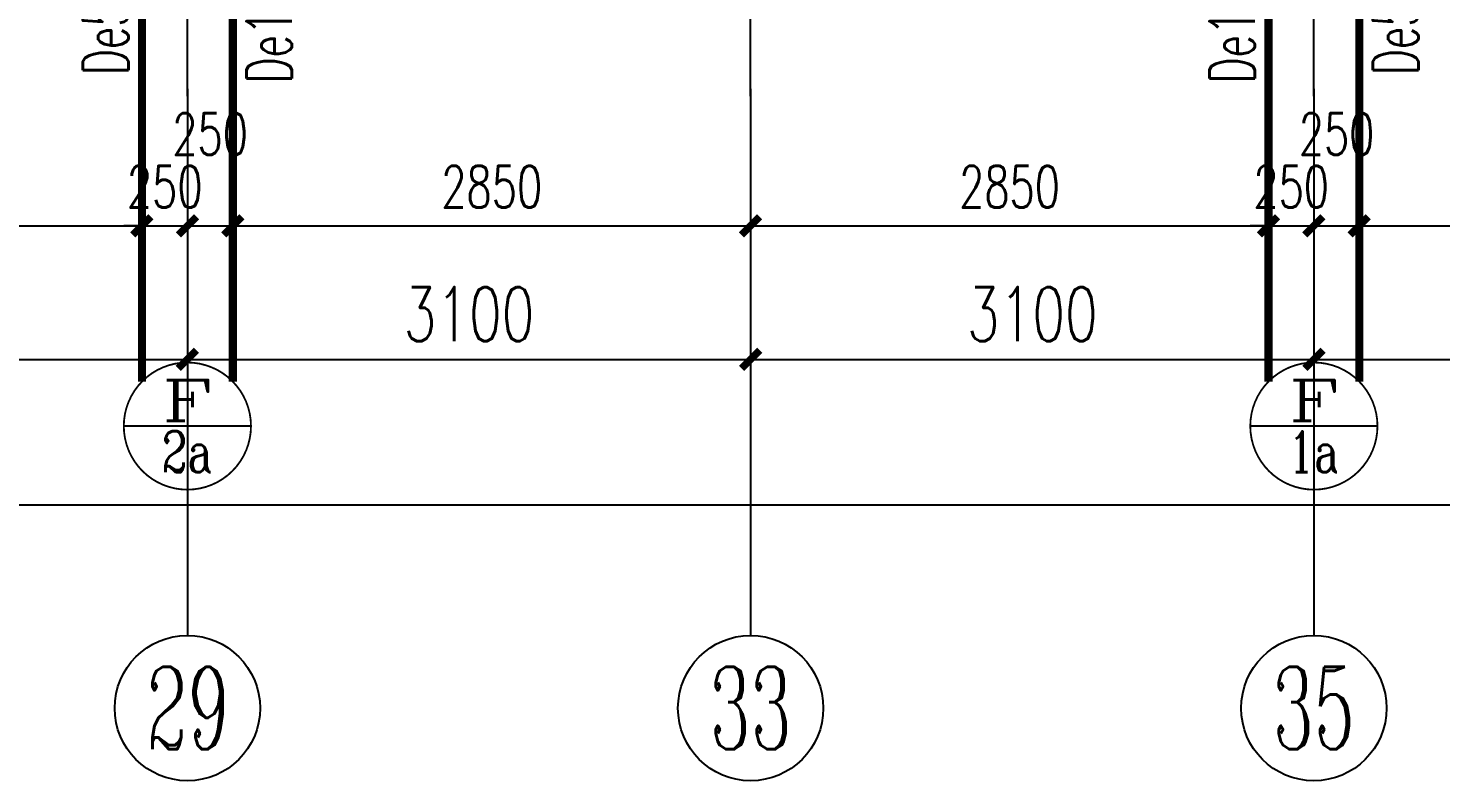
# Model space of a CAD drawing. Extents: x -287580 to -53108, y -522338 to -82629.
# Drawn here: x -215285 to -207511, y -351192 to -347049 of the extents above; entities that cross this region are included whole.
import ezdxf
from ezdxf.enums import TextEntityAlignment as Align

# ---------------------------------------------------------------- set-up
doc = ezdxf.new("R2010")
doc.units = 0
doc.header["$LTSCALE"] = 1000
doc.header["$MEASUREMENT"] = 0
doc.linetypes.add('DASH', pattern=[0.35, 0.25, -0.1])
doc.linetypes.add('DOTE', pattern=[2.42, 2, -0.2, 0.02, -0.2])
for name, color, linetype in [('AXIS', 3, 'Continuous'), ('AXIS_TEXT', 7, 'Continuous'), ('DOTE', 99, 'Continuous'), ('PIPE-废水', 31, 'Continuous'), ('TEXT_废水', 4, 'Continuous'), ('TWT_DIM', 3, 'Continuous'), ('TWT_IDEN', 3, 'Continuous'), ('TWT_TEXT', 7, 'Continuous')]:
    doc.layers.add(name, color=color, linetype=linetype)
doc.styles.add('_TCH_AXIS', font='COMPLEX', dxfattribs={"bigfont": 'GBCBIG'})
doc.styles.add('_TCH_DIM_T3', font='SIMPLEX', dxfattribs={"width": 0.705882, "bigfont": 'GBCBIG'})
doc.styles.add('_TWT_CIRCLE', font='COMPLEX', dxfattribs={"width": 1.1, "height": 3, "bigfont": 'HZTXT'})
doc.styles.add('_TWT_PIPEDN', font='SIMPLEX', dxfattribs={"width": 0.8, "height": 2.5, "bigfont": 'HZTXT'})
doc.styles.add('COMPLEX', font='COMPLEX')
doc.dimstyles.new('_TCH_ARCH&&100', dxfattribs={"dimtxt": 297.5, "dimasz": 100, "dimexe": 250, "dimexo": 300, "dimgap": 100, "dimtad": 1, "dimdec": 0, "dimzin": 0, "dimdsep": 46, "dimtxsty": '_TCH_DIM_T3', "dimblk": 'ARCHTICK', "dimcen": 0.09, "dimclrt": 7, "dimazin": 2, "dimtfac": 1, "dimtdec": 0, "dimtix": 1, "dimtmove": 2, "dimatfit": 3, "dimfxl": 0, "dimtolj": 1, "dimtzin": 0, "dimarcsym": 0})
doc.dimstyles.new('_TWT_ARCH&&100', dxfattribs={"dimtxt": 229.5, "dimasz": 100, "dimexe": 250, "dimexo": 300, "dimgap": 100, "dimtad": 1, "dimdec": 0, "dimzin": 0, "dimdsep": 46, "dimtxsty": '_TCH_DIM_T3', "dimblk": 'ARCHTICK', "dimcen": 0.09, "dimclrd": 4, "dimclre": 4, "dimclrt": 4, "dimazin": 2, "dimtfac": 1, "dimtdec": 0, "dimtix": 1, "dimtmove": 2, "dimatfit": 3, "dimfxl": 0, "dimtolj": 1, "dimtzin": 0, "dimarcsym": 0})

# ---------------------------------------------------------------- blocks, each defined once
blk = doc.blocks.new('_ArchTick')
at = {"color": 0, "linetype": 'ByBlock', "const_width": 0.4}
blk.add_lwpolyline([(-0.5, -0.5), (0.5, 0.5)], dxfattribs=at)
blk = doc.blocks.new('*D639')
at = {"layer": 'AXIS', "color": 0, "lineweight": -2}
for p, q in [((-218908.8, -347382), (-218908.8, -349121.7)), ((-214408.8, -347382), (-214408.8, -349121.7)), ((-218908.8, -348871.7), (-214408.8, -348871.7))]:
    blk.add_line(p, q, dxfattribs=at)
at = {"layer": 'Defpoints', "color": 0}
for p in [(-218908.8, -347082), (-214408.8, -347082), (-214408.8, -348871.7)]:
    blk.add_point(p, dxfattribs=at)
at = {"layer": 'AXIS', "color": 0, "lineweight": -2, "xscale": 100, "yscale": 100, "zscale": 100, "rotation": 180}
blk.add_blockref('_ArchTick', (-218908.8, -348871.7), dxfattribs=at)
at = {"layer": 'AXIS', "color": 0, "lineweight": -2, "xscale": 100, "yscale": 100, "zscale": 100}
blk.add_blockref('_ArchTick', (-214408.8, -348871.7), dxfattribs=at)
at = {"layer": 'AXIS', "color": 7, "insert": (-216658.8, -348622.9), "char_height": 297.5, "attachment_point": 5, "style": '_TCH_DIM_T3'}
blk.add_mtext('\\A1;4500', dxfattribs=at)
blk = doc.blocks.new('*D640')
at = {"layer": 'AXIS', "color": 0, "lineweight": -2}
for p, q in [((-214408.8, -347382), (-214408.8, -349121.7)), ((-211308.8, -347382), (-211308.8, -349121.7)), ((-214408.8, -348871.7), (-211308.8, -348871.7))]:
    blk.add_line(p, q, dxfattribs=at)
at = {"layer": 'Defpoints', "color": 0}
for p in [(-214408.8, -347082), (-211308.8, -347082), (-211308.8, -348871.7)]:
    blk.add_point(p, dxfattribs=at)
at = {"layer": 'AXIS', "color": 0, "lineweight": -2, "xscale": 100, "yscale": 100, "zscale": 100, "rotation": 180}
blk.add_blockref('_ArchTick', (-214408.8, -348871.7), dxfattribs=at)
at = {"layer": 'AXIS', "color": 0, "lineweight": -2, "xscale": 100, "yscale": 100, "zscale": 100}
blk.add_blockref('_ArchTick', (-211308.8, -348871.7), dxfattribs=at)
at = {"layer": 'AXIS', "color": 7, "insert": (-212858.8, -348622.9), "char_height": 297.5, "attachment_point": 5, "style": '_TCH_DIM_T3'}
blk.add_mtext('\\A1;3100', dxfattribs=at)
blk = doc.blocks.new('*D641')
at = {"layer": 'AXIS', "color": 0, "lineweight": -2}
for p, q in [((-211308.8, -347382), (-211308.8, -349121.7)), ((-208208.8, -347382), (-208208.8, -349121.7)), ((-211308.8, -348871.7), (-208208.8, -348871.7))]:
    blk.add_line(p, q, dxfattribs=at)
at = {"layer": 'Defpoints', "color": 0}
for p in [(-211308.8, -347082), (-208208.8, -347082), (-208208.8, -348871.7)]:
    blk.add_point(p, dxfattribs=at)
at = {"layer": 'AXIS', "color": 0, "lineweight": -2, "xscale": 100, "yscale": 100, "zscale": 100, "rotation": 180}
blk.add_blockref('_ArchTick', (-211308.8, -348871.7), dxfattribs=at)
at = {"layer": 'AXIS', "color": 0, "lineweight": -2, "xscale": 100, "yscale": 100, "zscale": 100}
blk.add_blockref('_ArchTick', (-208208.8, -348871.7), dxfattribs=at)
at = {"layer": 'AXIS', "color": 7, "insert": (-209758.8, -348622.9), "char_height": 297.5, "attachment_point": 5, "style": '_TCH_DIM_T3'}
blk.add_mtext('\\A1;3100', dxfattribs=at)
blk = doc.blocks.new('*D642')
at = {"layer": 'AXIS', "color": 0, "lineweight": -2}
for p, q in [((-208208.8, -347382), (-208208.8, -349121.7)), ((-203708.8, -347382), (-203708.8, -349121.7)), ((-208208.8, -348871.7), (-203708.8, -348871.7))]:
    blk.add_line(p, q, dxfattribs=at)
at = {"layer": 'Defpoints', "color": 0}
for p in [(-208208.8, -347082), (-203708.8, -347082), (-203708.8, -348871.7)]:
    blk.add_point(p, dxfattribs=at)
at = {"layer": 'AXIS', "color": 0, "lineweight": -2, "xscale": 100, "yscale": 100, "zscale": 100, "rotation": 180}
blk.add_blockref('_ArchTick', (-208208.8, -348871.7), dxfattribs=at)
at = {"layer": 'AXIS', "color": 0, "lineweight": -2, "xscale": 100, "yscale": 100, "zscale": 100}
blk.add_blockref('_ArchTick', (-203708.8, -348871.7), dxfattribs=at)
at = {"layer": 'AXIS', "color": 7, "insert": (-205958.8, -348622.9), "char_height": 297.5, "attachment_point": 5, "style": '_TCH_DIM_T3'}
blk.add_mtext('\\A1;4500', dxfattribs=at)
blk = doc.blocks.new('*D646')
at = {"layer": 'AXIS', "color": 0, "lineweight": -2}
for p, q in [((-256408.8, -347382), (-256408.8, -349921.7)), ((-196308.8, -347382), (-196308.8, -349921.7)), ((-256408.8, -349671.7), (-196308.8, -349671.7))]:
    blk.add_line(p, q, dxfattribs=at)
at = {"layer": 'Defpoints', "color": 0}
for p in [(-256408.8, -347082), (-196308.8, -347082), (-196308.8, -349671.7)]:
    blk.add_point(p, dxfattribs=at)
at = {"layer": 'AXIS', "color": 0, "lineweight": -2, "xscale": 100, "yscale": 100, "zscale": 100, "rotation": 180}
blk.add_blockref('_ArchTick', (-256408.8, -349671.7), dxfattribs=at)
at = {"layer": 'AXIS', "color": 0, "lineweight": -2, "xscale": 100, "yscale": 100, "zscale": 100}
blk.add_blockref('_ArchTick', (-196308.8, -349671.7), dxfattribs=at)
at = {"layer": 'AXIS', "color": 7, "insert": (-226358.8, -349422.9), "char_height": 297.5, "attachment_point": 5, "style": '_TCH_DIM_T3'}
blk.add_mtext('\\A1;60100', dxfattribs=at)
blk = doc.blocks.new('*D785')
at = {"layer": 'Defpoints', "color": 0}
for p in [(-218908.8, -347382), (-214658.8, -347382), (-214658.8, -348136.5)]:
    blk.add_point(p, dxfattribs=at)
at = {"layer": 'TWT_DIM', "color": 4, "lineweight": -2}
for p, q in [((-218908.8, -347682), (-218908.8, -348386.5)), ((-214658.8, -347682), (-214658.8, -348386.5)), ((-218908.8, -348136.5), (-214658.8, -348136.5))]:
    blk.add_line(p, q, dxfattribs=at)
at = {"layer": 'TWT_DIM', "color": 4, "lineweight": -2, "xscale": 100, "yscale": 100, "zscale": 100, "rotation": 180}
blk.add_blockref('_ArchTick', (-218908.8, -348136.5), dxfattribs=at)
at = {"layer": 'TWT_DIM', "color": 4, "lineweight": -2, "xscale": 100, "yscale": 100, "zscale": 100}
blk.add_blockref('_ArchTick', (-214658.8, -348136.5), dxfattribs=at)
at = {"layer": 'TWT_DIM', "color": 4, "insert": (-216783.8, -347921.8), "char_height": 229.5, "attachment_point": 5, "style": '_TCH_DIM_T3'}
blk.add_mtext('\\A1;4250', dxfattribs=at)
blk = doc.blocks.new('*D786')
at = {"layer": 'Defpoints', "color": 0}
for p in [(-214658.8, -347382), (-214408.8, -347382), (-214408.8, -348136.5)]:
    blk.add_point(p, dxfattribs=at)
at = {"layer": 'TWT_DIM', "color": 4, "lineweight": -2}
for p, q in [((-214658.8, -347682), (-214658.8, -348386.5)), ((-214408.8, -347682), (-214408.8, -348386.5)), ((-214658.8, -348136.5), (-214758.8, -348136.5)), ((-214658.8, -348136.5), (-214408.8, -348136.5)), ((-214408.8, -348136.5), (-214308.8, -348136.5))]:
    blk.add_line(p, q, dxfattribs=at)
at = {"layer": 'TWT_DIM', "color": 4, "lineweight": -2, "xscale": 100, "yscale": 100, "zscale": 100}
blk.add_blockref('_ArchTick', (-214658.8, -348136.5), dxfattribs=at)
at = {"layer": 'TWT_DIM', "color": 4, "lineweight": -2, "xscale": 100, "yscale": 100, "zscale": 100, "rotation": 180}
blk.add_blockref('_ArchTick', (-214408.8, -348136.5), dxfattribs=at)
at = {"layer": 'TWT_DIM', "color": 4, "insert": (-214533.8, -347921.8), "char_height": 229.5, "attachment_point": 5, "style": '_TCH_DIM_T3'}
blk.add_mtext('\\A1;250', dxfattribs=at)
blk = doc.blocks.new('*D787')
at = {"layer": 'Defpoints', "color": 0}
for p in [(-214408.8, -347382), (-214158.8, -347382), (-214158.8, -348136.5)]:
    blk.add_point(p, dxfattribs=at)
at = {"layer": 'TWT_DIM', "color": 4, "lineweight": -2}
for p, q in [((-214408.8, -347682), (-214408.8, -348386.5)), ((-214158.8, -347682), (-214158.8, -348386.5)), ((-214408.8, -348136.5), (-214158.8, -348136.5))]:
    blk.add_line(p, q, dxfattribs=at)
at = {"layer": 'TWT_DIM', "color": 4, "lineweight": -2, "xscale": 100, "yscale": 100, "zscale": 100, "rotation": 180}
blk.add_blockref('_ArchTick', (-214408.8, -348136.5), dxfattribs=at)
at = {"layer": 'TWT_DIM', "color": 4, "lineweight": -2, "xscale": 100, "yscale": 100, "zscale": 100}
blk.add_blockref('_ArchTick', (-214158.8, -348136.5), dxfattribs=at)
at = {"layer": 'TWT_DIM', "color": 4, "insert": (-214283.8, -347631.5), "char_height": 229.5, "attachment_point": 5, "style": '_TCH_DIM_T3'}
blk.add_mtext('\\A1;250', dxfattribs=at)
blk = doc.blocks.new('*D788')
at = {"layer": 'Defpoints', "color": 0}
for p in [(-214158.8, -347382), (-211308.8, -347382), (-211308.8, -348136.5)]:
    blk.add_point(p, dxfattribs=at)
at = {"layer": 'TWT_DIM', "color": 4, "lineweight": -2}
for p, q in [((-214158.8, -347682), (-214158.8, -348386.5)), ((-211308.8, -347682), (-211308.8, -348386.5)), ((-214158.8, -348136.5), (-211308.8, -348136.5))]:
    blk.add_line(p, q, dxfattribs=at)
at = {"layer": 'TWT_DIM', "color": 4, "lineweight": -2, "xscale": 100, "yscale": 100, "zscale": 100, "rotation": 180}
blk.add_blockref('_ArchTick', (-214158.8, -348136.5), dxfattribs=at)
at = {"layer": 'TWT_DIM', "color": 4, "lineweight": -2, "xscale": 100, "yscale": 100, "zscale": 100}
blk.add_blockref('_ArchTick', (-211308.8, -348136.5), dxfattribs=at)
at = {"layer": 'TWT_DIM', "color": 4, "insert": (-212733.8, -347921.8), "char_height": 229.5, "attachment_point": 5, "style": '_TCH_DIM_T3'}
blk.add_mtext('\\A1;2850', dxfattribs=at)
blk = doc.blocks.new('*D789')
at = {"layer": 'Defpoints', "color": 0}
for p in [(-211308.8, -347382), (-208458.8, -347382), (-208458.8, -348136.5)]:
    blk.add_point(p, dxfattribs=at)
at = {"layer": 'TWT_DIM', "color": 4, "lineweight": -2}
for p, q in [((-211308.8, -347682), (-211308.8, -348386.5)), ((-208458.8, -347682), (-208458.8, -348386.5)), ((-211308.8, -348136.5), (-208458.8, -348136.5))]:
    blk.add_line(p, q, dxfattribs=at)
at = {"layer": 'TWT_DIM', "color": 4, "lineweight": -2, "xscale": 100, "yscale": 100, "zscale": 100, "rotation": 180}
blk.add_blockref('_ArchTick', (-211308.8, -348136.5), dxfattribs=at)
at = {"layer": 'TWT_DIM', "color": 4, "lineweight": -2, "xscale": 100, "yscale": 100, "zscale": 100}
blk.add_blockref('_ArchTick', (-208458.8, -348136.5), dxfattribs=at)
at = {"layer": 'TWT_DIM', "color": 4, "insert": (-209883.8, -347921.8), "char_height": 229.5, "attachment_point": 5, "style": '_TCH_DIM_T3'}
blk.add_mtext('\\A1;2850', dxfattribs=at)
blk = doc.blocks.new('*D790')
at = {"layer": 'Defpoints', "color": 0}
for p in [(-208458.8, -347382), (-208208.8, -347382), (-208208.8, -348136.5)]:
    blk.add_point(p, dxfattribs=at)
at = {"layer": 'TWT_DIM', "color": 4, "lineweight": -2}
for p, q in [((-208458.8, -347682), (-208458.8, -348386.5)), ((-208208.8, -347682), (-208208.8, -348386.5)), ((-208458.8, -348136.5), (-208558.8, -348136.5)), ((-208458.8, -348136.5), (-208208.8, -348136.5)), ((-208208.8, -348136.5), (-208108.8, -348136.5))]:
    blk.add_line(p, q, dxfattribs=at)
at = {"layer": 'TWT_DIM', "color": 4, "lineweight": -2, "xscale": 100, "yscale": 100, "zscale": 100}
blk.add_blockref('_ArchTick', (-208458.8, -348136.5), dxfattribs=at)
at = {"layer": 'TWT_DIM', "color": 4, "lineweight": -2, "xscale": 100, "yscale": 100, "zscale": 100, "rotation": 180}
blk.add_blockref('_ArchTick', (-208208.8, -348136.5), dxfattribs=at)
at = {"layer": 'TWT_DIM', "color": 4, "insert": (-208333.8, -347921.8), "char_height": 229.5, "attachment_point": 5, "style": '_TCH_DIM_T3'}
blk.add_mtext('\\A1;250', dxfattribs=at)
blk = doc.blocks.new('*D791')
at = {"layer": 'Defpoints', "color": 0}
for p in [(-208208.8, -347382), (-207958.8, -347382), (-207958.8, -348136.5)]:
    blk.add_point(p, dxfattribs=at)
at = {"layer": 'TWT_DIM', "color": 4, "lineweight": -2}
for p, q in [((-208208.8, -347682), (-208208.8, -348386.5)), ((-207958.8, -347682), (-207958.8, -348386.5)), ((-208208.8, -348136.5), (-207958.8, -348136.5))]:
    blk.add_line(p, q, dxfattribs=at)
at = {"layer": 'TWT_DIM', "color": 4, "lineweight": -2, "xscale": 100, "yscale": 100, "zscale": 100, "rotation": 180}
blk.add_blockref('_ArchTick', (-208208.8, -348136.5), dxfattribs=at)
at = {"layer": 'TWT_DIM', "color": 4, "lineweight": -2, "xscale": 100, "yscale": 100, "zscale": 100}
blk.add_blockref('_ArchTick', (-207958.8, -348136.5), dxfattribs=at)
at = {"layer": 'TWT_DIM', "color": 4, "insert": (-208083.8, -347631.5), "char_height": 229.5, "attachment_point": 5, "style": '_TCH_DIM_T3'}
blk.add_mtext('\\A1;250', dxfattribs=at)
blk = doc.blocks.new('*D792')
at = {"layer": 'Defpoints', "color": 0}
for p in [(-207958.8, -347382), (-203708.8, -347382), (-203708.8, -348136.5)]:
    blk.add_point(p, dxfattribs=at)
at = {"layer": 'TWT_DIM', "color": 4, "lineweight": -2}
for p, q in [((-207958.8, -347682), (-207958.8, -348386.5)), ((-203708.8, -347682), (-203708.8, -348386.5)), ((-207958.8, -348136.5), (-203708.8, -348136.5))]:
    blk.add_line(p, q, dxfattribs=at)
at = {"layer": 'TWT_DIM', "color": 4, "lineweight": -2, "xscale": 100, "yscale": 100, "zscale": 100, "rotation": 180}
blk.add_blockref('_ArchTick', (-207958.8, -348136.5), dxfattribs=at)
at = {"layer": 'TWT_DIM', "color": 4, "lineweight": -2, "xscale": 100, "yscale": 100, "zscale": 100}
blk.add_blockref('_ArchTick', (-203708.8, -348136.5), dxfattribs=at)
at = {"layer": 'TWT_DIM', "color": 4, "insert": (-205833.8, -347921.8), "char_height": 229.5, "attachment_point": 5, "style": '_TCH_DIM_T3'}
blk.add_mtext('\\A1;4250', dxfattribs=at)
blk = doc.blocks.new('_AXISO')
blk.add_circle((0, 0), 0.5)
at = {"layer": 'AXIS_TEXT', "style": 'COMPLEX', "width": 1.041667}
blk.add_attdef('A', text='', height=0.56, dxfattribs=at).set_placement((-0.25, -0.28), (0.25, -0.28), align=Align.FIT)

msp = doc.modelspace()

# ---------------------------------------------------------------- linework, layer by layer
at = {"layer": 'AXIS'}
for p, q in [((-214408.8, -348299.2), (-214408.8, -350391.7)), ((-211308.8, -348299.2), (-211308.8, -350391.7)), ((-208208.8, -348299.2), (-208208.8, -350391.7))]:
    msp.add_line(p, q, dxfattribs=at)
at = {"layer": 'DOTE', "linetype": 'DOTE'}
for p, q in [((-214408.8, -347422.5), (-214408.8, -339915.6)), ((-211308.8, -347422.5), (-211308.8, -339915.6)), ((-208208.8, -347422.5), (-208208.8, -339915.6))]:
    msp.add_line(p, q, dxfattribs=at)
at = {"layer": 'PIPE-废水', "linetype": 'DASH', "const_width": 45}
for points in [[(-214658.8, -346520.7), (-214658.8, -348994.1)], [(-214158.8, -346544.5), (-214158.8, -348994.1)], [(-208458.8, -346529), (-208458.8, -348994.1)], [(-207958.8, -346527.7), (-207958.8, -348994.1)]]:
    msp.add_lwpolyline(points, dxfattribs=at)
at = {"layer": 'TWT_IDEN'}
for p, q in [((-214058.8, -349239), (-214758.8, -349239)), ((-207858.8, -349239), (-208558.8, -349239))]:
    msp.add_line(p, q, dxfattribs=at)
at = {"layer": 'TWT_IDEN', "const_width": 10}
for points in [[(-214058.8, -349239, 1), (-214758.8, -349239, 1)], [(-207858.8, -349239, 1), (-208558.8, -349239, 1)]]:
    msp.add_lwpolyline(points, format="xyb", close=True, dxfattribs=at)

# ---------------------------------------------------------------- block references
at = {"layer": 'AXIS'}
ref = msp.add_blockref('_AXISO', (-214408.8, -350791.7), dxfattribs=dict(at, xscale=800, yscale=800, zscale=800))
ref.add_attrib('A', '29', dxfattribs={"layer": 'AXIS_TEXT', "height": 452.55, "style": '_TCH_AXIS', "width": 0.617647}).set_placement((-214635.1, -351017.9), (-214182.5, -351017.9), align=Align.FIT)
ref = msp.add_blockref('_AXISO', (-211308.8, -350791.7), dxfattribs=dict(at, xscale=800, yscale=800, zscale=800))
ref.add_attrib('A', '33', dxfattribs={"layer": 'AXIS_TEXT', "height": 452.55, "style": '_TCH_AXIS', "width": 0.636364}).set_placement((-211535.1, -351017.9), (-211082.5, -351017.9), align=Align.FIT)
ref = msp.add_blockref('_AXISO', (-208208.8, -350791.7), dxfattribs=dict(at, xscale=800, yscale=800, zscale=800))
ref.add_attrib('A', '35', dxfattribs={"layer": 'AXIS_TEXT', "height": 452.55, "style": '_TCH_AXIS', "width": 0.636364}).set_placement((-208435.1, -351017.9), (-207982.5, -351017.9), align=Align.FIT)

# ---------------------------------------------------------------- texts
at = {"layer": 'TEXT_废水', "linetype": 'DASH', "style": '_TWT_PIPEDN', "width": 0.64}
for s, p in [('De110', (-213833.8, -347353.6)), ('De110', (-208533.8, -347353.6)), ('De50', (-214733.8, -347307.9)), ('De50', (-207633.8, -347307.9))]:
    msp.add_text(s, height=250, rotation=90, dxfattribs=at).set_placement(p)
at = {"layer": 'TWT_TEXT', "style": '_TWT_CIRCLE'}
for s, width, p, p2 in [('F', 1.491477, (-214549.7, -349210.8), (-214267.9, -349210.8)), ('F', 1.491477, (-208349.7, -349210.8), (-208067.9, -349210.8)), ('2a', 0.681818, (-214549.7, -349492.6), (-214267.9, -349492.6)), ('1a', 0.795455, (-208349.7, -349492.6), (-208067.9, -349492.6))]:
    msp.add_text(s, height=225.4, dxfattribs=dict(at, width=width)).set_placement(p, p2, align=Align.FIT)

# ---------------------------------------------------------------- dimensions: what is measured, and where the dimension line sits
at = {"layer": 'AXIS'}
for p1, p2, distance, picture, middle in [((-256408.8, -347082), (-196308.8, -347082), -2589.7, '*D646', (-226358.8, -349422.9)), ((-218908.8, -347082), (-214408.8, -347082), -1789.7, '*D639', (-216658.8, -348622.9)), ((-214408.8, -347082), (-211308.8, -347082), -1789.7, '*D640', (-212858.8, -348622.9)), ((-211308.8, -347082), (-208208.8, -347082), -1789.7, '*D641', (-209758.8, -348622.9)), ((-208208.8, -347082), (-203708.8, -347082), -1789.7, '*D642', (-205958.8, -348622.9))]:
    dim = msp.add_aligned_dim(p1=p1, p2=p2, distance=distance, dimstyle='_TCH_ARCH&&100', dxfattribs=at)
    dim.commit()
    dim.dimension.update_dxf_attribs({"geometry": picture, "text_midpoint": middle})
at = {"layer": 'TWT_DIM'}
for p1, p2, picture, middle in [((-218908.8, -347382), (-214658.8, -347382), '*D785', (-216783.8, -347921.8)), ((-214658.8, -347382), (-214408.8, -347382), '*D786', (-214533.8, -347921.8)), ((-214158.8, -347382), (-211308.8, -347382), '*D788', (-212733.8, -347921.8)), ((-211308.8, -347382), (-208458.8, -347382), '*D789', (-209883.8, -347921.8)), ((-208458.8, -347382), (-208208.8, -347382), '*D790', (-208333.8, -347921.8)), ((-207958.8, -347382), (-203708.8, -347382), '*D792', (-205833.8, -347921.8))]:
    dim = msp.add_aligned_dim(p1=p1, p2=p2, distance=-754.5, dimstyle='_TWT_ARCH&&100', dxfattribs=at)
    dim.commit()
    dim.dimension.update_dxf_attribs({"geometry": picture, "text_midpoint": middle})
for base, p1, p2, picture, middle in [((-214158.8, -348136.5), (-214408.8, -347382), (-214158.8, -347382), '*D787', (-214283.8, -347631.5)), ((-207958.8, -348136.5), (-208208.8, -347382), (-207958.8, -347382), '*D791', (-208083.8, -347631.5))]:
    dim = msp.add_linear_dim(base=base, p1=p1, p2=p2, angle=0, dimstyle='_TWT_ARCH&&100', dxfattribs=at)
    dim.commit()
    dim.dimension.update_dxf_attribs({"geometry": picture, "text_midpoint": middle, "dimtype": 129})

doc.saveas('drawing.dxf')
